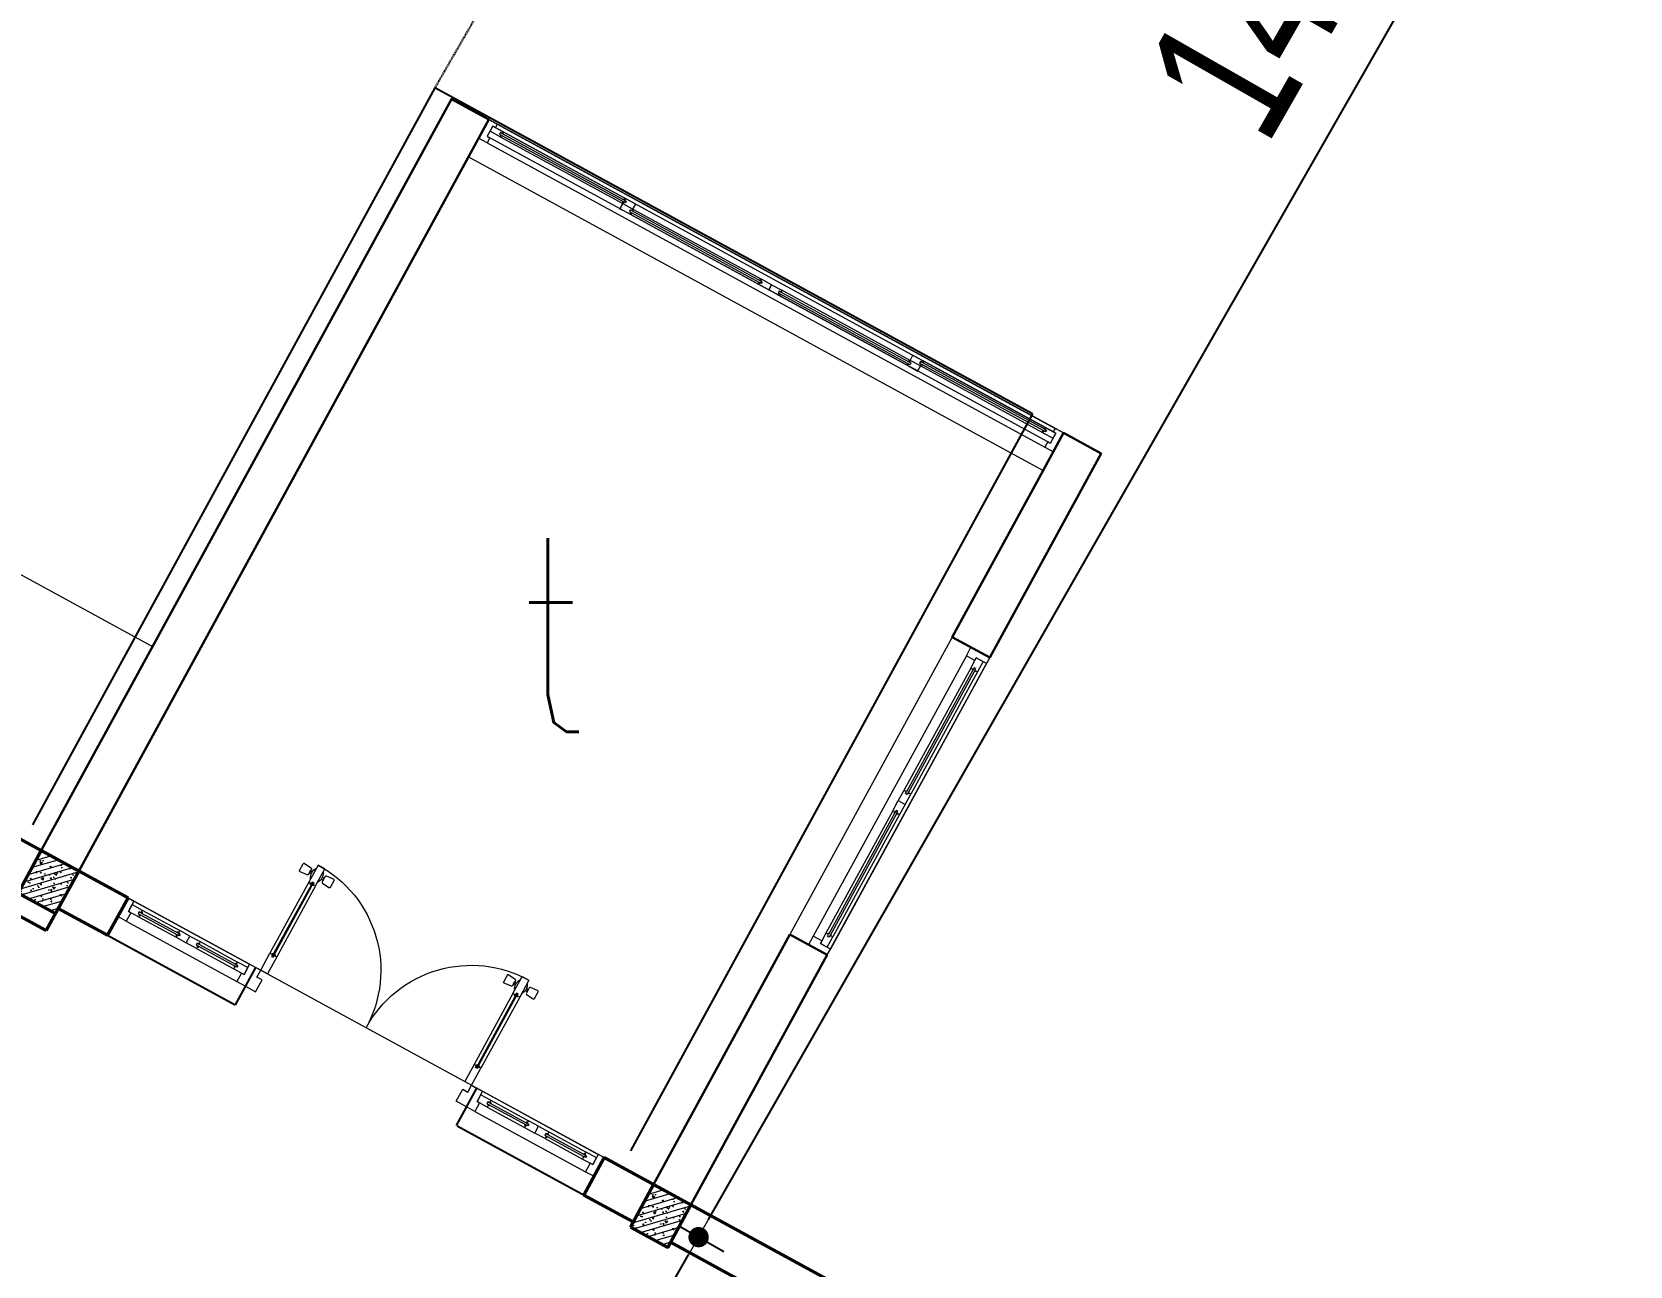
# Model space of a CAD drawing. Header units: millimetres. Extents: x -1075388 to -537338, y 70651 to 270651.
# Drawn here: x -877805 to -869556, y 166308 to 172679 of the extents above; entities that cross this region are included whole.
import ezdxf
from ezdxf.enums import TextEntityAlignment as Align
from ezdxf.xclip import XClip

# ---------------------------------------------------------------- set-up
doc = ezdxf.new("R2010")
doc.units = ezdxf.units.MM
doc.header["$LTSCALE"] = 5
doc.header["$XCLIPFRAME"] = 0
doc.linetypes.add('CENTER2', pattern=[28.575, 19.05, -3.175, 3.175, -3.175])
doc.linetypes.add('DASHED2', pattern=[0.375, 0.25, -0.125])
doc.layers.get('0').update_dxf_attribs({"linetype": 'CENTER2'})
for name, color, linetype, lineweight in [('0.10_Thiet-Bi', 157, 'Continuous', 9), ('cat1', 30, 'Continuous', 50), ('cat2', 22, 'Continuous', 30), ('ISO', 153, 'Continuous', 13), ('LC Dim', 8, 'Continuous', 18), ('LC Hatch', 252, 'Continuous', 9), ('LC Net dam2', 6, 'Continuous', 40), ('LC Net thay', 7, 'Continuous', 25), ('manh1', 67, 'Continuous', 13), ('thay1', 63, 'Continuous', 18)]:
    doc.layers.add(name, color=color, linetype=linetype, lineweight=lineweight)
for name, color, linetype in [('diavat', 9, 'Continuous'), ('KYHIEU', 7, 'Continuous'), ('NHA', 2, 'Continuous'), ('TEXT', 42, 'Continuous')]:
    doc.layers.add(name, color=color, linetype=linetype)
doc.styles.add('HOATBIF', font='hoatbif.shx', dxfattribs={"width": 0.75})
doc.styles.add('simli', font='vnsimli.shx', dxfattribs={"height": 2})
doc.styles.add('VnArialH', font='VHARIAL.TTF')
doc.dimstyles.new('Copy of 1-110', dxfattribs={"dimscale": 110, "dimtxt": 2.5, "dimasz": 0.35, "dimexe": 0.5, "dimexo": 0, "dimgap": 0.8, "dimtad": 1, "dimdec": 0, "dimzin": 0, "dimdsep": 46, "dimtxsty": 'HOATBIF', "dimblk1": 'DOT', "dimblk2": 'DOT', "dimsah": 1, "dimcen": -1, "dimdle": 1, "dimclrd": 256, "dimclre": 256, "dimclrt": 4, "dimadec": 3, "dimazin": 2, "dimtfac": 0.333333, "dimtdec": 0, "dimtix": 1, "dimtmove": 2, "dimatfit": 3, "dimldrblk": 'DOT', "dimfxl": 1, "dimtvp": 0.833333, "dimtolj": 1, "dimtzin": 0, "dimarcsym": 0})

# ---------------------------------------------------------------- blocks, each defined once
blk = doc.blocks.new('Nen ht')
at = {"layer": 'diavat', "color": 250, "linetype": 'DASHED2', "ltscale": 3, "elevation": 191.4}
blk.add_lwpolyline([(46128.3, 48849.7), (48547.5, 54523.4), (37864.3, 58858.2), (35697.8, 57665.2), (33092.7, 53147.3)], dxfattribs=at)
at = {"layer": 'NHA', "color": 250, "flags": 128}
for points, elevation in [([(33092.7, 53147.3), (31017, 49342.3)], 242.7), ([(36178, 51464.2), (33092.7, 53147.3)], -2370.5), ([(36178, 51464.2), (34102.2, 47659.2)], -2370.5)]:
    blk.add_lwpolyline(points, dxfattribs=dict(at, elevation=elevation))
at = {"layer": 'KYHIEU', "color": 250, "lineweight": 0, "style": 'VnArialH', "width": 0.6}
for tag, p in [('DC-02', (-46803.7, -9649.6, -10682)), ('2.478', (-46803.7, -10928.4, -10682))]:
    blk.add_attdef(tag, text='', height=756, dxfattribs=at).set_placement(p, align=Align.CENTER)
at = {"layer": 'TEXT', "color": 250, "style": 'simli', "width": 0.75}
blk.add_text('t', height=1000, dxfattribs=at).set_placement((33707.8, 49822.5, -2370.5), align=Align.CENTER)
blk = doc.blocks.new('*U51')
for p, q in [((35, 0), (715, 0)), ((435, -20), (655, -20)), ((435, -60), (655, -60)), ((50, -110), (700, -110))]:
    blk.add_line(p, q)
at = {"color": 8, "lineweight": 5}
for p, q in [((95, -20), (315, -20)), ((95, -35), (315, -35)), ((95, -45), (315, -45)), ((95, -60), (315, -60)), ((435, -20), (655, -20)), ((435, -35), (655, -35)), ((435, -45), (655, -45)), ((435, -60), (655, -60))]:
    blk.add_line(p, q, dxfattribs=at)
for points in [[(0, 0), (35, 0), (35, -60), (50, -60), (50, -110), (0, -110), (0, 0)], [(750, 0), (715, 0), (715, -60), (700, -60), (700, -110), (750, -110), (750, 0)], [(435, -45), (435, -60), (375, -60), (375, -20), (435, -20), (435, -35), (425, -35), (425, -45), (435, -45)], [(655, -45), (655, -60), (715, -60), (715, -20), (655, -20), (655, -35), (665, -35), (665, -45), (655, -45)]]:
    blk.add_lwpolyline(points)
for points in [[(35, -20), (95, -20), (95, -35), (85, -35), (85, -45), (95, -45), (95, -60), (35, -60)], [(375, -20), (315, -20), (315, -35), (325, -35), (325, -45), (315, -45), (315, -60), (375, -60)]]:
    blk.add_lwpolyline(points, close=True)
for points in [[(95, -28.8, -0.312187), (102.1, -35, -0.312187)], [(95, -51.2, 0.312187), (102.1, -45, 0.312187)], [(315, -28.8, 0.312187), (307.9, -35, 0.312187)], [(315, -51.2, -0.312187), (307.9, -45, -0.312187)]]:
    blk.add_lwpolyline(points, format="xyb", dxfattribs=at)
for centre, start, end in [((434.1, -37), 14.21506, 83.56577), ((434.1, -43), 276.43423, 345.78494), ((655.9, -37), 96.43423, 165.78494), ((655.9, -43), 194.21506, 263.56577)]:
    blk.add_arc(centre, 8.25, start, end, dxfattribs=at)
blk = doc.blocks.new('*U52')
for p, q in [((30, 518.6), (30, 100)), ((70, 518.6), (70, 100)), ((1230, 518.6), (1230, 100)), ((1270, 518.6), (1270, 100))]:
    blk.add_line(p, q)
at = {"color": 8, "lineweight": 9}
for p, q in [((47.5, 528.6), (47.5, 90)), ((52.5, 528.6), (52.5, 90)), ((1247.5, 528.6), (1247.5, 90)), ((1252.5, 528.6), (1252.5, 90))]:
    blk.add_line(p, q, dxfattribs=at)
for points in [[(5.1, 548.1), (-34.9, 544.1, -0.443716), (-40.4, 549.1), (-40.4, 588.1, -0.443716), (-34.9, 593), (5.1, 589, -0.385314), (9.6, 584.1), (9.6, 553.1, -0.385314)], [(94.9, 548.1), (134.9, 544.1, 0.443716), (140.4, 549.1), (140.4, 588.1, 0.443716), (134.9, 593), (94.9, 589, 0.385314), (90.4, 584.1), (90.4, 553.1, 0.385314)], [(1205.1, 548.1), (1165.1, 544.1, -0.443716), (1159.6, 549.1), (1159.6, 588.1, -0.443716), (1165.1, 593), (1205.1, 589, -0.385314), (1209.6, 584.1), (1209.6, 553.1, -0.385314)], [(1294.9, 548.1), (1334.9, 544.1, 0.443716), (1340.4, 549.1), (1340.4, 588.1, 0.443716), (1334.9, 593), (1294.9, 589, 0.385314), (1290.4, 584.1), (1290.4, 553.1, 0.385314)]]:
    blk.add_lwpolyline(points, format="xyb", close=True)
for points in [[(55, 518.6), (70, 518.6), (70, 618.6), (30, 618.6), (30, 518.6), (45, 518.6), (45, 528.6), (55, 528.6), (55, 518.6)], [(1245, 518.6), (1230, 518.6), (1230, 618.6), (1270, 618.6), (1270, 518.6), (1255, 518.6), (1255, 528.6), (1245, 528.6), (1245, 518.6)], [(20.3, 563.6), (9.6, 563.6), (9.6, 573.6), (20.3, 573.6)], [(79.7, 563.6), (90.4, 563.6), (90.4, 573.6), (79.7, 573.6)], [(1220.3, 563.6), (1209.6, 563.6), (1209.6, 573.6), (1220.3, 573.6)], [(1279.7, 563.6), (1290.4, 563.6), (1290.4, 573.6), (1279.7, 573.6)], [(55, 100), (70, 100), (70, 0), (30, 0), (30, 100), (45, 100), (45, 90), (55, 90), (55, 100)], [(1245, 100), (1230, 100), (1230, 0), (1270, 0), (1270, 100), (1255, 100), (1255, 90), (1245, 90), (1245, 100)], [(30, 0), (0, 0), (0, -110), (60, -110), (60, -40), (30, -40), (30, 0)], [(1270, 0), (1300, 0), (1300, -110), (1240, -110), (1240, -40), (1270, -40), (1270, 0)]]:
    blk.add_lwpolyline(points)
for centre, start, end in [((70, 568.6), 143.1301, 216.8699), ((30, 568.6), 323.1301, 36.8699), ((1270, 568.6), 143.1301, 216.8699), ((1230, 568.6), 323.1301, 36.8699)]:
    blk.add_arc(centre, 50, start, end)
at = {"color": 8, "lineweight": 5}
for centre, start, end in [((32.5, 1), 359.90813, 90.2333), ((1267.5, 1), 89.7667, 180.09187)]:
    blk.add_arc(centre, 617.5, start, end, dxfattribs=at)
at = {"color": 8, "lineweight": 9}
for centre, start, end in [((47, 519.5), 186.43423, 273.2898), ((53, 519.5), 266.7102, 353.56577), ((1247, 519.5), 186.43423, 273.2898), ((1253, 519.5), 266.7102, 353.56577), ((47, 99.1), 86.7102, 173.56577), ((53, 99.1), 6.43423, 93.2898), ((1247, 99.1), 86.7102, 173.56577), ((1253, 99.1), 6.43423, 93.2898)]:
    blk.add_arc(centre, 8.25, start, end, dxfattribs=at)
blk = doc.blocks.new('*U53')
for p, q in [((35, 0), (715, 0)), ((435, -20), (655, -20)), ((435, -60), (655, -60)), ((50, -110), (700, -110))]:
    blk.add_line(p, q)
at = {"color": 8, "lineweight": 5}
for p, q in [((95, -20), (315, -20)), ((95, -35), (315, -35)), ((95, -45), (315, -45)), ((95, -60), (315, -60)), ((435, -20), (655, -20)), ((435, -35), (655, -35)), ((435, -45), (655, -45)), ((435, -60), (655, -60))]:
    blk.add_line(p, q, dxfattribs=at)
for points in [[(0, 0), (35, 0), (35, -60), (50, -60), (50, -110), (0, -110), (0, 0)], [(750, 0), (715, 0), (715, -60), (700, -60), (700, -110), (750, -110), (750, 0)], [(435, -45), (435, -60), (375, -60), (375, -20), (435, -20), (435, -35), (425, -35), (425, -45), (435, -45)], [(655, -45), (655, -60), (715, -60), (715, -20), (655, -20), (655, -35), (665, -35), (665, -45), (655, -45)]]:
    blk.add_lwpolyline(points)
for points in [[(35, -20), (95, -20), (95, -35), (85, -35), (85, -45), (95, -45), (95, -60), (35, -60)], [(375, -20), (315, -20), (315, -35), (325, -35), (325, -45), (315, -45), (315, -60), (375, -60)]]:
    blk.add_lwpolyline(points, close=True)
for points in [[(95, -28.8, -0.312187), (102.1, -35, -0.312187)], [(95, -51.2, 0.312187), (102.1, -45, 0.312187)], [(315, -28.8, 0.312187), (307.9, -35, 0.312187)], [(315, -51.2, -0.312187), (307.9, -45, -0.312187)]]:
    blk.add_lwpolyline(points, format="xyb", dxfattribs=at)
for centre, start, end in [((434.1, -37), 14.21506, 83.56577), ((434.1, -43), 276.43423, 345.78494), ((655.9, -37), 96.43423, 165.78494), ((655.9, -43), 194.21506, 263.56577)]:
    blk.add_arc(centre, 8.25, start, end, dxfattribs=at)
blk = doc.blocks.new('*U57')
for p, q in [((35, 0), (1715, 0)), ((935, -20), (1655, -20)), ((935, -60), (1655, -60)), ((50, -110), (1700, -110))]:
    blk.add_line(p, q)
at = {"color": 8, "lineweight": 5}
for p, q in [((95, -20), (815, -20)), ((95, -35), (815, -35)), ((95, -45), (815, -45)), ((95, -60), (815, -60)), ((935, -20), (1655, -20)), ((935, -35), (1655, -35)), ((935, -45), (1655, -45)), ((935, -60), (1655, -60))]:
    blk.add_line(p, q, dxfattribs=at)
for points in [[(0, 0), (35, 0), (35, -60), (50, -60), (50, -110), (0, -110), (0, 0)], [(1750, 0), (1715, 0), (1715, -60), (1700, -60), (1700, -110), (1750, -110), (1750, 0)], [(935, -45), (935, -60), (875, -60), (875, -20), (935, -20), (935, -35), (925, -35), (925, -45), (935, -45)], [(1655, -45), (1655, -60), (1715, -60), (1715, -20), (1655, -20), (1655, -35), (1665, -35), (1665, -45), (1655, -45)]]:
    blk.add_lwpolyline(points)
for points in [[(35, -20), (95, -20), (95, -35), (85, -35), (85, -45), (95, -45), (95, -60), (35, -60)], [(875, -20), (815, -20), (815, -35), (825, -35), (825, -45), (815, -45), (815, -60), (875, -60)]]:
    blk.add_lwpolyline(points, close=True)
for points in [[(95, -28.8, -0.312187), (102.1, -35, -0.312187)], [(95, -51.2, 0.312187), (102.1, -45, 0.312187)], [(815, -28.8, 0.312187), (807.9, -35, 0.312187)], [(815, -51.2, -0.312187), (807.9, -45, -0.312187)]]:
    blk.add_lwpolyline(points, format="xyb", dxfattribs=at)
for centre, start, end in [((934.1, -37), 14.21506, 83.56577), ((934.1, -43), 276.43423, 345.78494), ((1655.9, -37), 96.43423, 165.78494), ((1655.9, -43), 194.21506, 263.56577)]:
    blk.add_arc(centre, 8.25, start, end, dxfattribs=at)
blk = doc.blocks.new('*U58')
for p, q in [((50, 0), (3330, 0)), ((95, -20), (815, -20)), ((875, -50), (1630, -50)), ((875, -80), (1630, -80)), ((2505, -50), (1750, -50)), ((2505, -80), (1750, -80)), ((3285, -20), (2565, -20)), ((3285, -50), (2565, -50)), ((50, -110), (3330, -110))]:
    blk.add_line(p, q)
at = {"color": 8, "lineweight": 5}
for p, q in [((50, -20), (3330, -20)), ((3330, -80), (50, -80)), ((95, -30), (815, -30)), ((95, -40), (815, -40)), ((95, -50), (815, -50)), ((875, -60), (1630, -60)), ((875, -70), (1630, -70)), ((2505, -60), (1750, -60)), ((2505, -70), (1750, -70)), ((3285, -30), (2565, -30)), ((3285, -40), (2565, -40))]:
    blk.add_line(p, q, dxfattribs=at)
for points in [[(50, -20), (35, -20), (35, -80), (50, -80), (50, -110), (0, -110), (0, 0), (0, 0), (0, 0), (50, 0), (50, -20), (35, -20)], [(3330, -20), (3345, -20), (3345, -80), (3330, -80), (3330, -110), (3380, -110), (3380, 0), (3380, 0), (3380, 0), (3330, 0), (3330, -20), (3345, -20)], [(95, -40), (95, -50), (35, -50), (35, -20), (95, -20), (95, -30), (85, -30), (85, -40), (95, -40)], [(815, -40), (815, -50), (875, -50), (875, -20), (815, -20), (815, -30), (825, -30), (825, -40), (815, -40)], [(875, -70), (875, -80), (815, -80), (815, -50), (875, -50), (875, -60), (865, -60), (865, -70), (875, -70)], [(815, -50), (815, -80), (830, -80)], [(1630, -70), (1630, -80), (1690, -80), (1690, -50), (1630, -50), (1630, -60), (1640, -60), (1640, -70), (1630, -70)], [(1690, -50), (1690, -80), (1675, -80)], [(1690, -50), (1690, -80), (1705, -80)], [(1750, -70), (1750, -80), (1690, -80), (1690, -50), (1750, -50), (1750, -60), (1740, -60), (1740, -70), (1750, -70)], [(2565, -40), (2565, -50), (2505, -50), (2505, -20), (2565, -20), (2565, -30), (2555, -30), (2555, -40), (2565, -40)], [(2505, -70), (2505, -80), (2565, -80), (2565, -50), (2505, -50), (2505, -60), (2515, -60), (2515, -70), (2505, -70)], [(2565, -50), (2565, -80), (2550, -80)], [(3285, -40), (3285, -50), (3345, -50), (3345, -20), (3285, -20), (3285, -30), (3295, -30), (3295, -40), (3285, -40)]]:
    blk.add_lwpolyline(points)
for centre, start, end in [((94.1, -32), 14.21506, 83.56577), ((94.1, -38), 276.43423, 345.78494), ((815.9, -32), 96.43423, 165.78494), ((815.9, -38), 194.21506, 263.56577), ((874.1, -62), 14.21506, 83.56577), ((874.1, -68), 276.43423, 345.78494), ((1630.9, -62), 96.43423, 165.78494), ((1630.9, -68), 194.21506, 263.56577), ((1749.1, -62), 14.21506, 83.56577), ((1749.1, -68), 276.43423, 345.78494), ((2505.9, -62), 96.43423, 165.78494), ((2505.9, -68), 194.21506, 263.56577), ((2564.1, -32), 14.21506, 83.56577), ((2564.1, -38), 276.43423, 345.78494), ((3285.9, -32), 96.43423, 165.78494), ((3285.9, -38), 194.21506, 263.56577)]:
    blk.add_arc(centre, 8.25, start, end, dxfattribs=at)
blk = doc.blocks.new('TB WC Lavabo 01')
at = {"color": 8}
blk.add_wipeout([(0, 232), (40.2, 240), (140.8, 260), (241.3, 280), (295.7, 287.4), (351.7, 288), (388.5, 280), (421.2, 260), (439.3, 240), (450.7, 220), (459.9, 200), (468.1, 180), (475.3, 160), (481.4, 140), (486.7, 120), (491, 100), (494.5, 80), (497.1, 60), (498.9, 40), (499.9, 20), (500, 0), (499.9, -20), (498.9, -40), (497.1, -60), (494.5, -80), (491, -100), (486.7, -120), (481.4, -140), (475.3, -160), (468.1, -180), (459.9, -200), (450.7, -220), (439.3, -240), (421.2, -260), (388.5, -280), (351.7, -288), (295.7, -287.4), (240.1, -279.8), (140.8, -260), (40.2, -240), (0, -232)], dxfattribs=at)
for p, q in [((204.3, 0), (274.3, 0)), ((239.3, 35), (239.3, -35))]:
    blk.add_line(p, q)
blk.add_lwpolyline([(15, -154.1), (15, 154.1), (121.2, 219.1, -0.14257), (351, 273, -0.255099), (432.2, 223.3, -0.124237), (485, 0, -0.124237), (432.2, -223.3, -0.255099), (351, -273, -0.142542), (121.2, -219.1)], format="xyb", close=True)
for points in [[(86.7, -179.7, -0.253319), (32.7, -92.2), (32.7, 92.2, -0.253319), (86.7, 179.6)], [(154, 0, -0.05085), (166.4, 121.1, -0.267955), (202.9, 162.2, -0.045825), (334.9, 192.9, -0.034433), (365, 195, -0.20396), (411.9, 175, -0.140892), (447.9, 106.7, -0.051029), (459, 0, -0.051029), (447.9, -106.7, -0.140892), (411.9, -175, -0.20396), (365, -195, -0.034433), (334.9, -192.9, -0.045825), (202.9, -162.2, -0.267955), (166.4, -121.1, -0.05085), (154, 0, 0.05085)]]:
    blk.add_lwpolyline(points, format="xyb")
blk.add_circle((239.3, 0), 20)
blk = doc.blocks.new('Nhaf hiệu bộ')
at = {"layer": 'LC Hatch', "ltscale": 2}
h = blk.add_hatch(dxfattribs=at)
h.set_pattern_fill('BETONG', color=256, scale=20, pattern_type=2)
h.set_pattern_definition([(360, (-21195.02, 75865.2), (3e-14, 103.92305), [2.5, -57.5]), (360, (-21195.02, 75869.53), (3e-14, 103.92305), [2.5, -57.5]), (120, (-21195.02, 75865.2), (-90, -51.96152), [2.5, -57.5]), (120, (-21191.27, 75867.36), (-90, -51.96152), [2.5, -57.5]), (360, (-21165.02, 75917.16), (3e-14, 103.92305), [2.5, -57.5]), (360, (-21165.02, 75921.49), (3e-14, 103.92305), [2.5, -57.5]), (120, (-21165.02, 75917.16), (-90, -51.96152), [2.5, -57.5]), (120, (-21161.27, 75919.33), (-90, -51.96152), [2.5, -57.5]), (60, (-21192.52, 75865.2), (-90, 51.96152), [2.5, -57.5]), (60, (-21196.27, 75867.36), (-90, 51.96152), [2.5, -57.5]), (60, (-21162.52, 75813.24), (-90, 51.96152), [2.5, -57.5]), (60, (-21166.27, 75815.4), (-90, 51.96152), [2.5, -57.5]), (45, (-21195.016, 75865.2), (-21.213203, 21.213203), []), (50, (-21195.02, 75865.2), (143.45204, -12.55043), [15, -165]), (355, (-21195.02, 75865.2), (-27.75027, 150.43843), [12, -132]), (100.4514, (-21183.06, 75864.15), (115.70188, 137.8879), [12.74804, -140.22842]), (46.1842, (-21195.02, 75905.2), (213.4482, -33.1038), [22.5, -247.5]), (96.6356, (-21177.23, 75902.44), (186.93254, 194.8236), [19.12206, -210.3426]), (351.1842, (-21195.02, 75905.2), (186.9324, 194.8237), [18, -198]), (21, (-21175.02, 75895.2), (119.38141, -80.52378), [15, -165]), (326, (-21175.02, 75895.2), (48.66307, 145.03), [12, -132]), (71.4514, (-21165.07, 75888.49), (168.04453, 64.5061), [12.74804, -140.22842]), (37.5, (-21195.016, 75865.2), (2.43197, 66.57877), [0, -130.4, 0, -134, 0, -132.5]), (7.5, (-21195.016, 75865.2), (52.61391, 78.88234), [0, -76.4, 0, -127.4, 0, -50.5]), (327.5, (-21239.616, 75865.2), (106.764487, -4.510974), [0, -50, 0, -156, 0, -207]), (317.5, (-21259.62, 75865.2), (116.63723, 20.021), [0, -65, 0, -103.6, 0, -147])])
h.paths.add_polyline_path([(3820, 9220), (3600, 9220), (3600, 8970), (3820, 8970)])
h = blk.add_hatch(dxfattribs=at)
h.set_pattern_fill('BETONG', color=256, scale=20, pattern_type=2)
h.set_pattern_definition([(360, (-17595.02, 75865.2), (3e-14, 103.92305), [2.5, -57.5]), (360, (-17595.02, 75869.53), (3e-14, 103.92305), [2.5, -57.5]), (120, (-17595.02, 75865.2), (-90, -51.96152), [2.5, -57.5]), (120, (-17591.27, 75867.36), (-90, -51.96152), [2.5, -57.5]), (360, (-17565.02, 75917.16), (3e-14, 103.92305), [2.5, -57.5]), (360, (-17565.02, 75921.49), (3e-14, 103.92305), [2.5, -57.5]), (120, (-17565.02, 75917.16), (-90, -51.96152), [2.5, -57.5]), (120, (-17561.27, 75919.33), (-90, -51.96152), [2.5, -57.5]), (60, (-17592.52, 75865.2), (-90, 51.96152), [2.5, -57.5]), (60, (-17596.27, 75867.36), (-90, 51.96152), [2.5, -57.5]), (60, (-17562.52, 75813.24), (-90, 51.96152), [2.5, -57.5]), (60, (-17566.27, 75815.4), (-90, 51.96152), [2.5, -57.5]), (45, (-17595.016, 75865.2), (-21.213203, 21.213203), []), (50, (-17595.02, 75865.2), (143.45204, -12.55043), [15, -165]), (355, (-17595.02, 75865.2), (-27.75027, 150.43843), [12, -132]), (100.4514, (-17583.06, 75864.15), (115.70188, 137.8879), [12.74804, -140.22842]), (46.1842, (-17595.02, 75905.2), (213.4482, -33.1038), [22.5, -247.5]), (96.6356, (-17577.23, 75902.44), (186.93254, 194.8236), [19.12206, -210.3426]), (351.1842, (-17595.02, 75905.2), (186.9324, 194.8237), [18, -198]), (21, (-17575.02, 75895.2), (119.38141, -80.52378), [15, -165]), (326, (-17575.02, 75895.2), (48.66307, 145.03), [12, -132]), (71.4514, (-17565.07, 75888.49), (168.04453, 64.5061), [12.74804, -140.22842]), (37.5, (-17595.016, 75865.2), (2.43197, 66.57877), [0, -130.4, 0, -134, 0, -132.5]), (7.5, (-17595.016, 75865.2), (52.61391, 78.88234), [0, -76.4, 0, -127.4, 0, -50.5]), (327.5, (-17639.616, 75865.2), (106.764487, -4.510974), [0, -50, 0, -156, 0, -207]), (317.5, (-17659.62, 75865.2), (116.63723, 20.021), [0, -65, 0, -103.6, 0, -147])])
h.paths.add_polyline_path([(7420, 9220), (7200, 9220), (7200, 8970), (7420, 8970)])
at = {"layer": 'cat1', "ltscale": 2}
for p, q in [((0, 9220), (4110, 9220)), ((4110, 9220), (4110, 9000)), ((6910, 9220), (8235, 9220)), ((6910, 9220), (6910, 9000)), ((3820, 8870), (3820, 9000)), ((3820, 9000), (4110, 9000)), ((6910, 9000), (7200, 9000)), ((7420, 9000), (8235, 9000)), ((3820, 8870), (3600, 8870))]:
    blk.add_line(p, q, dxfattribs=at)
at = {"layer": 'cat2'}
for p, q in [((3820, 13420), (3820, 13640)), ((3820, 13420), (3820, 13640)), ((7200, 13420), (7200, 13640)), ((7200, 13420), (7200, 13640)), ((7200, 12440), (7420, 12440)), ((7200, 10690), (7420, 10690))]:
    blk.add_line(p, q, dxfattribs=at)
for points in [[(3600, 9220), (3600, 13640), (3820, 13640)], [(7200, 13640), (7420, 13640), (7420, 12440)], [(3820, 9220), (3820, 13420)], [(7200, 13420), (7200, 12440)], [(7200, 10690), (7200, 9220)], [(7420, 10690), (7420, 9220)]]:
    blk.add_lwpolyline(points, dxfattribs=at)
at = {"layer": 'LC Net dam2', "ltscale": 2}
for points in [[(3600, 8970), (3820, 8970), (3820, 9220), (3600, 9220)], [(7200, 8970), (7420, 8970), (7420, 9220), (7200, 9220)]]:
    blk.add_lwpolyline(points, close=True, dxfattribs=at)
at = {"layer": 'LC Net thay', "ltscale": 2}
for p, q in [((4860, 9220), (4860, 9000)), ((6160, 9220), (6160, 9000)), ((4110, 9000), (4860, 9000)), ((6165.7, 9000), (6915.7, 9000))]:
    blk.add_line(p, q, dxfattribs=at)
at = {"layer": 'manh1', "ltscale": 2}
blk.add_line((4110, 9220), (6910, 9220), dxfattribs=at)
at = {"layer": 'thay1', "ltscale": 2}
for points in [[(7200, 13420), (7200, 13640), (3820, 13640), (3820, 13420)], [(0, 10420), (3600, 10420), (3600, 9220), (0, 9220)]]:
    blk.add_lwpolyline(points, close=True, dxfattribs=at)
at = {"layer": 'thay1'}
blk.add_lwpolyline([(7200, 10690), (7420, 10690), (7420, 12440), (7200, 12440)], close=True, dxfattribs=at)
at = {"layer": 'ISO'}
for name, p in [('*U58', (3820, 13640)), ('*U53', (4110, 9220)), ('*U51', (6160, 9220))]:
    blk.add_blockref(name, p, dxfattribs=at)
at = {"layer": 'ISO', "rotation": 269.9999999999999}
blk.add_blockref('*U57', (7420, 12440), dxfattribs=at)
at = {"layer": 'ISO', "xscale": -1}
blk.add_blockref('*U52', (6160, 9220), dxfattribs=at)
at = {"layer": '0.10_Thiet-Bi', "rotation": 90}
blk.add_blockref('TB WC Lavabo 01', (3000, 9220), dxfattribs=at)
blk = doc.blocks.new('DOT')
at = {"color": 0, "linetype": 'ByBlock'}
blk.add_line((-0.5, 0), (-1, 0), dxfattribs=at)
at = {"color": 0, "linetype": 'ByBlock', "const_width": 0.5}
blk.add_lwpolyline([(-0.25, 0, 1), (0.25, 0, 1)], format="xyb", close=True, dxfattribs=at)
blk = doc.blocks.new('*D123')
at = {"layer": 'Defpoints', "color": 0, "transparency": 16777216}
for p in [(-875641.2, 182537.1, 37.3), (-848471.3, 175101), (-849750.7, 171967.1, 37.3)]:
    blk.add_point(p, dxfattribs=at)
at = {"layer": 'LC Dim', "lineweight": -2, "transparency": 16777216}
for p, q in [((-875641.2, 182537.1), (-874305, 185809.9)), ((-874264.5, 185631.3), (-848568.5, 175140.7)), ((-849750.7, 171967.1), (-848414.6, 175239.9))]:
    blk.add_line(p, q, dxfattribs=at)
at = {"layer": 'LC Dim', "lineweight": -2, "transparency": 16777216, "xscale": 105, "yscale": 105, "zscale": 105}
for p, rotation in [((-874361.7, 185671), 157.7918488187646), ((-848471.3, 175101), 337.7918488187646)]:
    blk.add_blockref('DOT', p, dxfattribs=dict(at, rotation=rotation))
at = {"layer": 'LC Dim', "color": 4, "transparency": 16777216, "insert": (-861184, 180955.4), "char_height": 750, "attachment_point": 5, "rotation": 337.79185, "style": 'HOATBIF'}
blk.add_mtext('\\A1;27.96', dxfattribs=at)
blk = doc.blocks.new('_Dot')
at = {"color": 0, "linetype": 'ByBlock', "lineweight": -2}
blk.add_line((-0.5, 0), (-1, 0), dxfattribs=at)
at = {"color": 0, "linetype": 'ByBlock', "const_width": 0.5}
blk.add_lwpolyline([(-0.25, 0, 1), (0.25, 0, 1)], format="xyb", close=True, dxfattribs=at)
blk = doc.blocks.new('*D129')
at = {"layer": 'Defpoints', "color": 0, "transparency": 16777216}
for p in [(-849750.7, 171967.1), (-847811.4, 170907.5), (-871166.8, 132928.5, -150.8)]:
    blk.add_point(p, dxfattribs=at)
at = {"layer": 'LC Dim', "lineweight": -2, "transparency": 16777216}
for p, q in [((-849750.7, 171967.1), (-847679.8, 170835.6)), ((-869111.5, 131925.1), (-847861.7, 170815.3)), ((-871166.8, 132928.5), (-869030.2, 131761.1))]:
    blk.add_line(p, q, dxfattribs=at)
at = {"layer": 'LC Dim', "lineweight": -2, "transparency": 16777216, "xscale": 105, "yscale": 105, "zscale": 105}
for p, rotation in [((-847811.4, 170907.5), 61.34759104076623), ((-869161.9, 131833), 241.3475910407662)]:
    blk.add_blockref('DOT', p, dxfattribs=dict(at, rotation=rotation))
at = {"layer": 'LC Dim', "color": 4, "transparency": 16777216, "insert": (-859026.3, 151665.1), "char_height": 750, "attachment_point": 5, "rotation": 61.34759, "style": 'HOATBIF'}
blk.add_mtext('\\A1;44.53', dxfattribs=at)
blk = doc.blocks.new('*D137')
at = {"layer": 'Defpoints', "color": 0, "transparency": 16777216}
for p in [(-874463.6, 166513.4, 2610.7), (-874364.4, 166456.7), (-878766.6, 158625.7, 2610.7)]:
    blk.add_point(p, dxfattribs=at)
at = {"layer": 'LC Dim', "lineweight": -2, "transparency": 16777216}
for p, q in [((-874463.6, 166513.4), (-874234.2, 166382.3)), ((-878768.7, 158747.9), (-874416.5, 166365.5)), ((-878766.6, 158625.7), (-878951, 158731.1))]:
    blk.add_line(p, q, dxfattribs=at)
at = {"layer": 'LC Dim', "lineweight": -2, "transparency": 16777216, "xscale": 105, "yscale": 105, "zscale": 105}
for p, rotation in [((-874364.4, 166456.7), 60.25926350818931), ((-878820.8, 158656.7), 240.2592635081893)]:
    blk.add_blockref('DOT', p, dxfattribs=dict(at, rotation=rotation))
at = {"layer": 'LC Dim', "color": 4, "transparency": 16777216, "insert": (-877126.6, 162861.8), "char_height": 750, "attachment_point": 5, "rotation": 60.25926, "style": 'HOATBIF', "bg_fill": 3, "box_fill_scale": 1.1, "bg_fill_color": 256, "bg_fill_true_color": 13158600, "bg_fill_transparency": 0}
blk.add_mtext('\\A1;8.98', dxfattribs=at)
blk = doc.blocks.new('*D138')
at = {"layer": 'Defpoints', "color": 0, "transparency": 16777216}
for p in [(-867144.2, 179094.2), (-866984.8, 179003.1, 2366.3), (-874463.6, 166513.4, 2610.7)]:
    blk.add_point(p, dxfattribs=at)
at = {"layer": 'LC Dim', "lineweight": -2, "transparency": 16777216}
for p, q in [((-866984.8, 179003.1), (-867274.4, 179168.6)), ((-874312.3, 166547.8), (-867196.3, 179003)), ((-874463.6, 166513.4), (-874234.2, 166382.3))]:
    blk.add_line(p, q, dxfattribs=at)
at = {"layer": 'LC Dim', "lineweight": -2, "transparency": 16777216, "xscale": 105, "yscale": 105, "zscale": 105}
for p, rotation in [((-867144.2, 179094.2), 60.25926350818931), ((-874364.4, 166456.7), 240.2592635081893)]:
    blk.add_blockref('DOT', p, dxfattribs=dict(at, rotation=rotation))
at = {"layer": 'LC Dim', "color": 4, "transparency": 16777216, "insert": (-871288.3, 173080.5), "char_height": 750, "attachment_point": 5, "rotation": 60.25926, "style": 'HOATBIF', "bg_fill": 3, "box_fill_scale": 1.1, "bg_fill_color": 256, "bg_fill_true_color": 13158600, "bg_fill_transparency": 0}
blk.add_mtext('\\A1;14.55', dxfattribs=at)

msp = doc.modelspace()

# ---------------------------------------------------------------- block references
at = {"layer": 'NHA'}
ref = msp.add_blockref('Nen ht', (-908818.656, 119243.518, 41.497), dxfattribs=at)
XClip(ref).set_block_clipping_path([(-36969.0091810265, -21518.5280143177), (72831.0680443905, 66381.4719856854)])

# ---------------------------------------------------------------- next in the draw order: block references
at = {"layer": 'NHA', "rotation": 331.3859695635566}
msp.add_blockref('Nhaf hiệu bộ', (-885333.036, 162082.651, 281.744), dxfattribs=at)

# ---------------------------------------------------------------- next in the draw order: dimensions: what is measured, and where the dimension line sits
at = {"layer": 'LC Dim'}
dim = msp.add_aligned_dim(p1=(-875641.151, 182537.129, 37.298), p2=(-849750.707, 171967.138, 37.298), distance=3385.018, dimstyle='Copy of 1-110', override={"dimscale": 300, "dimdec": 2, "dimlfac": 0.001}, dxfattribs=at)
dim.commit()
dim.dimension.update_dxf_attribs({"geometry": '*D123', "text_midpoint": (-861184.032, 180955.417)})
for base, p1, p2, angle, override, picture, middle in [((-847811.387, 170907.484), (-871166.811, 132928.508, -150.838), (-849750.707, 171967.138), 241.347591, {"dimscale": 300, "dimdec": 2, "dimlfac": 0.001}, '*D129', (-859026.322, 151665.132)), ((-874364.412, 166456.674, -2329), (-878766.592, 158625.728, 281.744), (-874463.614, 166513.351, 281.744), 60.2592635, {"dimscale": 300, "dimdec": 2, "dimlfac": 0.001, "dimtfill": 1}, '*D137', (-877126.595, 162861.772, -2329))]:
    dim = msp.add_linear_dim(base=base, p1=p1, p2=p2, angle=angle, dimstyle='Copy of 1-110', override=override, dxfattribs=at)
    dim.commit()
    dim.dimension.update_dxf_attribs({"geometry": picture, "text_midpoint": middle})

# ---------------------------------------------------------------- next in the draw order: dimensions: what is measured, and where the dimension line sits
dim = msp.add_linear_dim(base=(-867144.197, 179094.173, -2329), p1=(-874463.614, 166513.351, 281.744), p2=(-866984.777, 179003.091, 37.298), angle=60.2592635, dimstyle='Copy of 1-110', override={"dimscale": 300, "dimdec": 2, "dimlfac": 0.001, "dimtfill": 1}, dxfattribs=at)
dim.commit()
dim.dimension.update_dxf_attribs({"geometry": '*D138', "text_midpoint": (-871288.296, 173080.511, -2329)})

doc.saveas('drawing.dxf')
